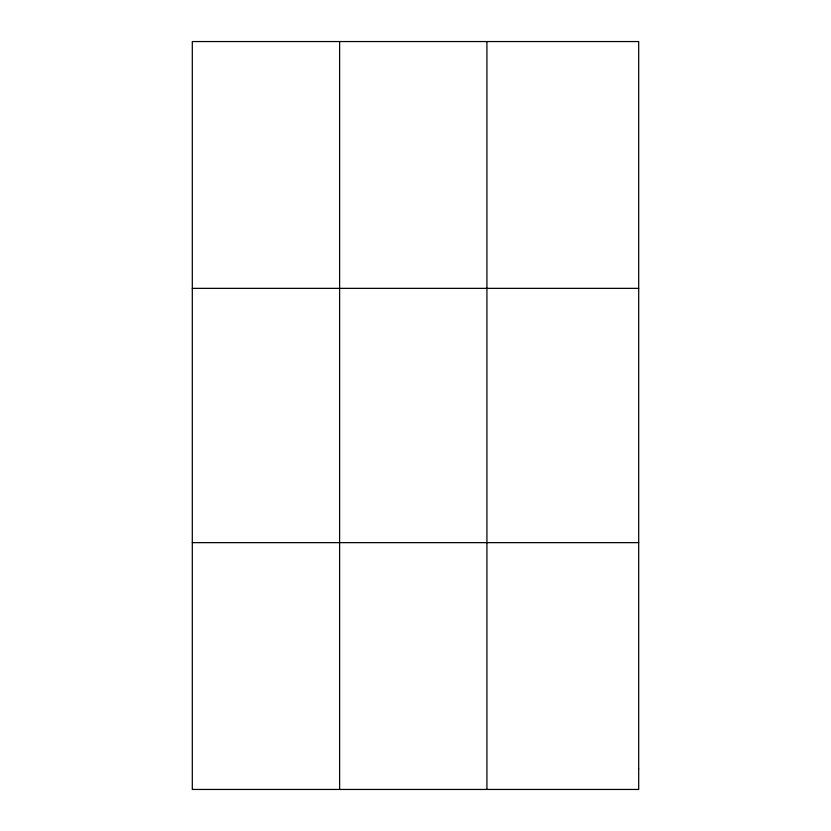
<?xml version="1.0" encoding="UTF-8"?>
<svg xmlns="http://www.w3.org/2000/svg" width="831" height="831" viewBox="0 0 831 831"><rect width="100%" height="100%" fill="white"/><g stroke="black" fill="none" stroke-linecap="round" stroke-linejoin="round"><path stroke-width="1.25" d="M339.619 789.45L339.619 41.55M486.924 789.45L486.924 41.55M192.304 288.357L638.696 288.357M192.304 542.643L638.696 542.643M638.696 768.883L638.696 789.45L192.304 789.45L192.304 41.55L638.696 41.55L638.696 768.883"/></g></svg>
